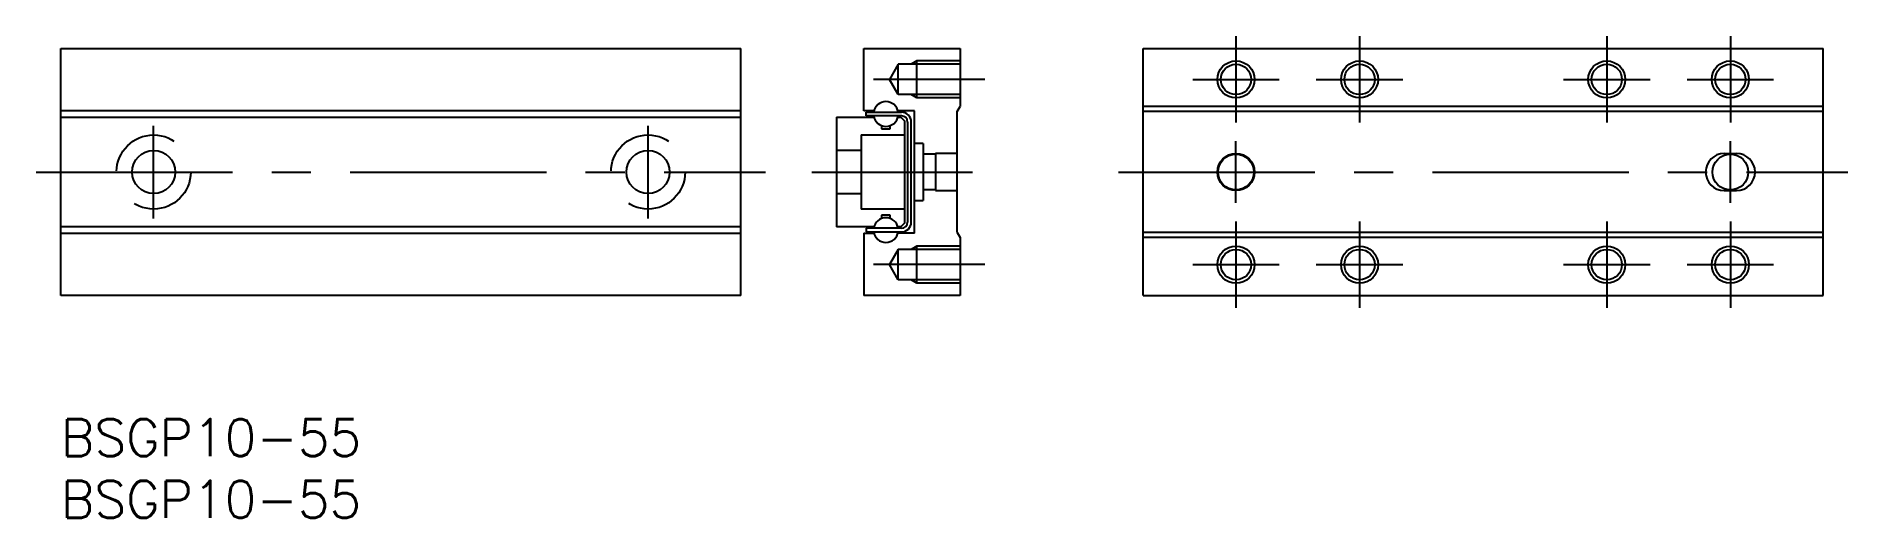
# Model space of a CAD drawing. Extents: x -2 to 145, y -8 to 31.
import ezdxf

# ---------------------------------------------------------------- set-up
doc = ezdxf.new("R2010")
doc.units = 0
doc.header["$LTSCALE"] = 0.5
doc.linetypes.add('CENTER', pattern=[50.8, 31.75, -6.35, 6.35, -6.35])
doc.linetypes.add('DASHED', pattern=[19.05, 12.7, -6.35])
for name, color, linetype in [('MSM_CENTER', 1, 'CENTER'), ('MSM_CONTINUOUS', 7, 'CONTINUOUS'), ('MSM_DASHED', 4, 'DASHED'), ('MSM_NARROW', 5, 'CONTINUOUS'), ('MSM_PART_NUMBER', 7, 'CONTINUOUS')]:
    doc.layers.add(name, color=color, linetype=linetype)
doc.styles.get("Standard").update_dxf_attribs({"font": 'txt.shx', "height": 3, "bigfont": 'bigfont.shx'})

# ---------------------------------------------------------------- blocks, each defined once
blk = doc.blocks.new('*U2')
at = {"layer": 'MSM_PART_NUMBER'}
blk.add_text('BSGP10-55', height=3, dxfattribs=at).set_placement((0, -3))
blk = doc.blocks.new('*U3')
at = {"layer": 'MSM_PART_NUMBER'}
blk.add_text('BSGP10-55', height=3, dxfattribs=at).set_placement((0, -8))

msp = doc.modelspace()

# ---------------------------------------------------------------- linework, layer by layer
at = {"layer": 'MSM_CENTER'}
for p, q in [((95.069416, 31), (95.069416, 24)), ((105.069416, 31), (105.069416, 24)), ((125.069416, 31), (125.069416, 24)), ((135.069416, 31), (135.069416, 24)), ((74.75, 27.5), (65.75, 27.5)), ((91.569416, 27.5), (98.569416, 27.5)), ((101.569416, 27.5), (108.569416, 27.5)), ((121.569416, 27.5), (128.569416, 27.5)), ((131.569416, 27.5), (138.569416, 27.5)), ((7.5, 16.25), (7.5, 23.75)), ((47.5, 16.25), (47.5, 23.75)), ((95.069416, 17.5), (95.069416, 22.5)), ((135.069416, 17.5), (135.069416, 22.5)), ((-2, 20), (57, 20)), ((60.75, 20), (73.75, 20)), ((85.569416, 20), (144.569416, 20)), ((95.069416, 16), (95.069416, 9)), ((105.069416, 16), (105.069416, 9)), ((125.069416, 16), (125.069416, 9)), ((135.069416, 16), (135.069416, 9)), ((74.75, 12.5), (65.75, 12.5)), ((91.569416, 12.5), (98.569416, 12.5)), ((101.569416, 12.5), (108.569416, 12.5)), ((121.569416, 12.5), (128.569416, 12.5)), ((131.569416, 12.5), (138.569416, 12.5))]:
    msp.add_line(p, q, dxfattribs=at)
at = {"layer": 'MSM_CONTINUOUS'}
for p, q in [((0, 30), (55, 30)), ((0, 10), (0, 30)), ((55, 10), (55, 30)), ((64.95, 30), (72.75, 30)), ((64.95, 24.95), (64.95, 30)), ((72.75, 30), (72.75, 25.3)), ((87.569416, 30), (142.569416, 30)), ((87.569416, 10), (87.569416, 30)), ((142.569416, 10), (142.569416, 30)), ((55, 24.95), (0, 24.95)), ((65.781754, 24.95), (64.95, 24.95)), ((69.05, 24.95), (67.718246, 24.95)), ((69.05, 15.05), (69.05, 24.95)), ((72.5, 24.9), (72.75, 25.3)), ((142.569416, 25.3), (87.569416, 25.3)), ((0, 24.45), (55, 24.45)), ((62.75, 24.45), (62.75, 15.55)), ((62.75, 24.45), (65.781754, 24.45)), ((65.15, 24.85), (68, 24.85)), ((65.15, 24.55), (65.15, 24.85)), ((68, 24.55), (65.15, 24.55)), ((66.402738, 23.762232), (66.405475, 23.769625)), ((66.402738, 23.762232), (66.402738, 23.507393)), ((66.402738, 23.507393), (67.102738, 23.507393)), ((67.102738, 23.507393), (67.102738, 23.762232)), ((67.718246, 24.45), (67.95, 24.45)), ((67.95, 24.45), (68.25, 24.15)), ((68.25, 24.15), (68.25, 15.85)), ((68.5, 24.05), (68.5, 15.95)), ((68.8, 15.95), (68.8, 24.05)), ((72.5, 15.1), (72.5, 24.9)), ((142.569416, 24.9), (87.569416, 24.9)), ((69.75, 22.3), (69.05, 22.3)), ((69.75, 22.3), (69.75, 17.7)), ((134.569416, 21.5), (135.569416, 21.5)), ((69.05, 17.7), (69.75, 17.7)), ((134.569416, 18.5), (135.569416, 18.5)), ((66.4, 16.5), (66.4, 16.245161)), ((67.1, 16.5), (66.4, 16.5)), ((67.1, 16.245161), (67.1, 16.5)), ((55, 15.55), (0, 15.55)), ((0, 15.05), (55, 15.05)), ((65.781754, 15.55), (62.75, 15.55)), ((64.95, 15.05), (65.781754, 15.05)), ((64.95, 15.05), (64.95, 10)), ((68, 15.45), (65.15, 15.45)), ((65.15, 15.45), (65.15, 15.15)), ((65.15, 15.15), (68, 15.15)), ((67.95, 15.55), (67.718246, 15.55)), ((69.05, 15.05), (67.718246, 15.05)), ((68.25, 15.85), (67.95, 15.55)), ((72.5, 15.1), (72.75, 14.7)), ((72.75, 14.7), (72.75, 10)), ((142.569416, 15.1), (87.569416, 15.1)), ((142.569416, 14.7), (87.569416, 14.7)), ((55, 10), (0, 10)), ((72.75, 10), (64.95, 10)), ((87.569416, 10), (142.569416, 10))]:
    msp.add_line(p, q, dxfattribs=at)
for centre, radius in [((95.069416, 27.5), 1.2295), ((105.069416, 27.5), 1.2295), ((125.069416, 27.5), 1.2295), ((135.069416, 27.5), 1.2295), ((7.5, 20), 1.75), ((47.5, 20), 1.75), ((95.069416, 20), 1.5), ((95.069416, 20), 1.45), ((135.069416, 20), 1.45), ((95.069416, 12.5), 1.2295), ((105.069416, 12.5), 1.2295), ((125.069416, 12.5), 1.2295), ((135.069416, 12.5), 1.2295)]:
    msp.add_circle(centre, radius, dxfattribs=at)
for centre, radius, start, end in [((66.75, 24.7), 1, 8.626927, 171.373073), ((66.75, 24.7), 1, 188.626927, 351.373073), ((68, 24.05), 0.8, 0, 90), ((68, 24.05), 0.5, 0, 90), ((134.569416, 20), 1.5, 90, 270), ((135.569416, 20), 1.5, 270, 90), ((66.75, 15.3), 1, 8.626927, 171.373073), ((66.75, 15.3), 1, 188.626927, 351.373073), ((68, 15.95), 0.5, 270, 0), ((68, 15.95), 0.8, 270, 0)]:
    msp.add_arc(centre, radius, start, end, dxfattribs=at)
at = {"layer": 'MSM_DASHED'}
for p, q in [((67.75, 28.7295), (67.040148, 27.5)), ((72.75, 28.7295), (67.75, 28.7295)), ((67.75, 26.2705), (67.75, 28.7295)), ((69.25, 29), (68.78148, 28.7295)), ((72.75, 29), (69.25, 29)), ((69.25, 26), (69.25, 29)), ((67.75, 26.2705), (67.040148, 27.5)), ((72.75, 26.2705), (67.75, 26.2705)), ((69.25, 26), (68.78148, 26.2705)), ((72.75, 26), (69.25, 26)), ((64.75, 23), (64.75, 17)), ((64.75, 23), (68.25, 23)), ((64.75, 21.75), (62.75, 21.75)), ((70.75, 21.45), (69.75, 21.45)), ((72.5, 21.5), (70.75, 21.5)), ((70.75, 21.5), (70.75, 18.5)), ((62.75, 18.25), (64.75, 18.25)), ((70.75, 18.55), (69.75, 18.55)), ((70.75, 18.5), (72.5, 18.5)), ((68.25, 17), (64.75, 17)), ((67.75, 13.7295), (67.040148, 12.5)), ((72.75, 13.7295), (67.75, 13.7295)), ((67.75, 11.2705), (67.75, 13.7295)), ((69.25, 14), (68.78148, 13.7295)), ((72.75, 14), (69.25, 14)), ((69.25, 11), (69.25, 14)), ((67.75, 11.2705), (67.040148, 12.5)), ((72.75, 11.2705), (67.75, 11.2705)), ((69.25, 11), (68.78148, 11.2705)), ((72.75, 11), (69.25, 11))]:
    msp.add_line(p, q, dxfattribs=at)
for centre in [(7.5, 20), (47.5, 20)]:
    msp.add_circle(centre, 3, dxfattribs=at)
at = {"layer": 'MSM_NARROW'}
for centre in [(95.069416, 27.5), (105.069416, 27.5), (125.069416, 27.5), (135.069416, 27.5), (95.069416, 12.5), (105.069416, 12.5), (125.069416, 12.5), (135.069416, 12.5)]:
    msp.add_circle(centre, 1.5, dxfattribs=at)

# ---------------------------------------------------------------- block references
at = {"layer": 'MSM_CONTINUOUS'}
for name in ['*U2', '*U3']:
    msp.add_blockref(name, (0, 0), dxfattribs=at)

doc.saveas('drawing.dxf')
